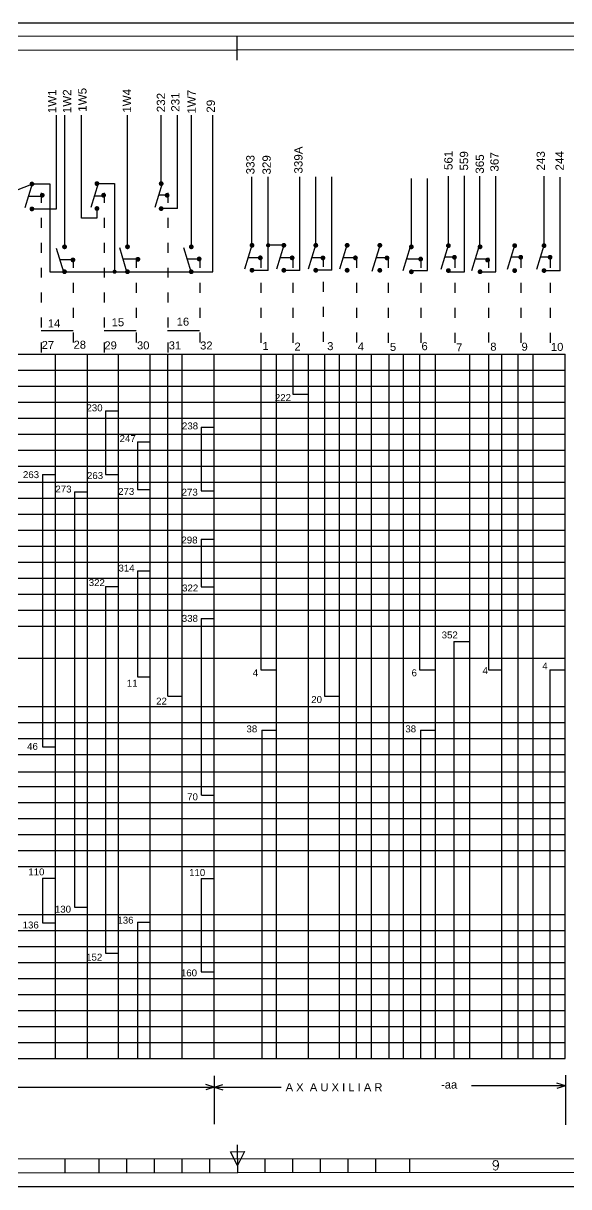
# Model space of a CAD drawing. Header units: inches. Extents: x 811 to 1701, y 63 to 484.
# Drawn here: x 1178.2 to 1375.3, y 63.4 to 483.3 of the extents above; entities that cross this region are included whole.
import ezdxf
from ezdxf.enums import TextEntityAlignment as Align

# ---------------------------------------------------------------- set-up
doc = ezdxf.new("R2010")
doc.units = ezdxf.units.IN
doc.header["$MEASUREMENT"] = 0
doc.linetypes.add('ACAD_ISO03W100', pattern=[30, 12, -18])
doc.styles.add('ISO', font='SIMPLEX.shx')
doc.styles.get("Standard").update_dxf_attribs({"font": 'arial.ttf'})

msp = doc.modelspace()

# ---------------------------------------------------------------- linework, layer by layer
at = {"color": 1}
for p, q in [((1701.01, 483.31), (810.62, 483.31)), ((1184.96, 420.8), (1180.12, 420.81)), ((1207.49, 420.96), (1203.89, 420.96)), ((1230.89, 421.24), (1227.16, 421.24)), ((1196.39, 397.94), (1191.55, 397.95)), ((1219.17, 398.14), (1214.33, 398.15)), ((1242.39, 398.14), (1237.55, 398.15)), ((1264.28, 398.68), (1259.44, 398.69)), ((1275.78, 398.68), (1270.94, 398.69)), ((1286.29, 398.68), (1282.46, 398.69)), ((1298.64, 398.68), (1293.8, 398.69)), ((1309.42, 398.67), (1305.59, 398.68)), ((1321.94, 398.13), (1317.09, 398.13)), ((1334.16, 398.87), (1330.43, 398.87)), ((1346.72, 398.14), (1341.87, 398.15)), ((1358.11, 398.87), (1354.38, 398.87)), ((1368.71, 398.87), (1364.97, 398.87)), ((1184.68, 372.4), (1196.26, 372.4)), ((1207.45, 372.4), (1219.03, 372.4)), ((1207.45, 372.4), (1216.97, 372.4)), ((1230.34, 372.4), (1239.86, 372.4)), ((1230.34, 372.4), (1241.92, 372.4)), ((879.66, 283.07), (1374.04, 283.07)), ((879.66, 277.3), (1374.04, 277.3)), ((879.66, 271.52), (1374.04, 271.52)), ((879.66, 265.75), (1362.49, 265.75)), ((926.17, 265.75), (1374.04, 265.75)), ((879.66, 254.15), (1374.04, 254.15)), ((879.66, 236.77), (1362.49, 236.77)), ((926.17, 236.77), (1374.04, 236.77)), ((873.97, 230.95), (1374.04, 230.95)), ((873.97, 225.17), (1374.04, 225.17)), ((873.97, 219.4), (1374.04, 219.4)), ((1362.49, 207.85), (1362.49, 219.4)), ((873.97, 213.17), (1374.04, 213.17)), ((873.97, 207.85), (1374.04, 207.85)), ((873.97, 202.07), (1374.04, 202.07)), ((873.97, 196.3), (1362.49, 196.3)), ((920.48, 196.3), (1374.04, 196.3)), ((873.97, 190.52), (1374.04, 190.52)), ((873.97, 184.75), (1374.04, 184.75)), ((879.66, 178.97), (1374.04, 178.97)), ((879.66, 161.65), (1374.04, 161.65)), ((873.97, 155.87), (1362.49, 155.87)), ((920.48, 155.87), (1374.04, 155.87)), ((873.97, 150.1), (1362.49, 150.1)), ((920.48, 150.1), (1374.04, 150.1)), ((873.97, 144.32), (1374.04, 144.32)), ((873.97, 138.55), (1374.04, 138.55)), ((873.97, 132.77), (1362.49, 132.77)), ((920.48, 132.77), (1374.04, 132.77)), ((879.66, 127), (1374.04, 127)), ((879.66, 121.22), (1362.49, 121.22)), ((926.17, 121.22), (1362.49, 121.22)), ((926.17, 121.22), (1362.49, 121.22)), ((926.17, 121.22), (1362.49, 121.22)), ((937.72, 121.22), (1374.04, 121.22)), ((873.97, 115.45), (1374.04, 115.45)), ((879.66, 109.67), (1374.04, 109.67)), ((1374.07, 99.83), (1370.97, 100.81)), ((1096.65, 99.39), (1247.26, 99.39)), ((1247.26, 99.39), (1244.16, 100.37)), ((1247.26, 99.39), (1244.16, 98.41)), ((1247.26, 99.39), (1250.36, 100.37)), ((1247.26, 99.39), (1250.36, 98.41)), ((1374.07, 99.83), (1352.36, 99.83)), ((1374.07, 99.83), (1370.97, 98.85)), ((1701.01, 63.45), (810.62, 63.45))]:
    msp.add_line(p, q, dxfattribs=at)
at = {"color": 70}
for p, q in [((1255.51, 469.94), (1255.5, 478.6)), ((1190.24, 416.31), (1190.24, 450.12)), ((1193.24, 403.08), (1193.24, 450.12)), ((1199.31, 412.99), (1199.31, 450.12)), ((1215.93, 403.08), (1215.93, 450.12)), ((1228.06, 425.43), (1228.06, 450.12)), ((1233.93, 416.42), (1233.93, 450.12)), ((1238.99, 403.08), (1238.99, 450.12)), ((1246.68, 393.63), (1246.68, 450.12)), ((1181.81, 425.31), (1159.12, 416.46)), ((1181.5, 425.31), (1178.85, 416.7)), ((1181.38, 425.31), (1187.87, 425.31)), ((1187.87, 425.31), (1187.87, 393.64)), ((1205.28, 425.46), (1202.63, 416.85)), ((1204.42, 425.46), (1211.24, 425.46)), ((1211.24, 425.46), (1211.24, 393.65)), ((1228.48, 425.43), (1225.83, 416.82)), ((1260.83, 403.16), (1260.83, 427.84)), ((1266.7, 394.15), (1266.7, 427.84)), ((1278.2, 394.15), (1278.2, 427.84)), ((1283.89, 403.16), (1283.89, 427.84)), ((1289.73, 394.19), (1289.73, 427.89)), ((1318.46, 402.61), (1318.46, 427.29)), ((1324.32, 394.07), (1324.32, 427.29)), ((1331.81, 403.49), (1331.81, 428.18)), ((1337.66, 393.63), (1337.66, 428.22)), ((1343.12, 403.49), (1343.12, 428.18)), ((1348.99, 393.65), (1348.99, 428.18)), ((1366.36, 403.49), (1366.36, 428.18)), ((1372.18, 394.02), (1372.18, 427.72)), ((1181.37, 416.31), (1190.24, 416.31)), ((1204.85, 416.46), (1204.85, 412.99)), ((1204.85, 412.99), (1199.31, 412.99)), ((1260.82, 403.19), (1258.17, 394.58)), ((1272.32, 403.19), (1266.7, 403.19)), ((1272.32, 403.19), (1269.67, 394.58)), ((1283.84, 403.19), (1281.19, 394.58)), ((1295.18, 403.19), (1292.53, 394.58)), ((1192.92, 393.45), (1190.29, 402.06)), ((1215.7, 393.65), (1213.07, 402.26)), ((1238.92, 393.65), (1236.29, 402.26)), ((1306.84, 402.33), (1304.19, 393.72)), ((1318.02, 402.62), (1315.37, 394.01)), ((1331.75, 403.06), (1329.1, 394.45)), ((1342.83, 402.62), (1340.18, 394.01)), ((1355.7, 403.06), (1353.05, 394.45)), ((1366.3, 403.06), (1363.65, 394.45)), ((1187.87, 393.64), (1193.14, 393.65)), ((1193.14, 393.65), (1238.92, 393.65)), ((1238.5, 393.65), (1246.68, 393.63)), ((1230.42, 240.46), (1230.42, 363.92)), ((1264.06, 363.92), (1264.06, 250.01)), ((1275.63, 363.92), (1275.63, 349.45)), ((1287.1, 363.92), (1287.1, 240.46)), ((1298.46, 363.92), (1298.46, 109.67)), ((1310.34, 363.92), (1310.34, 109.67)), ((1321.43, 363.92), (1321.43, 250.01)), ((1346.3, 363.92), (1346.3, 250.01)), ((1275.63, 349.45), (1281.2, 349.45)), ((1207.97, 343.45), (1207.97, 320.52)), ((1207.97, 343.45), (1212.47, 343.45)), ((1242.56, 337.5), (1242.56, 314.59)), ((1242.56, 337.5), (1247.06, 337.5)), ((1219.52, 332.21), (1219.52, 315.12)), ((1219.52, 332.21), (1224.02, 332.21)), ((1185.25, 320.52), (1185.25, 240.23)), ((1185.25, 320.52), (1189.75, 320.52)), ((1207.97, 320.52), (1212.47, 320.52)), ((1219.52, 315.12), (1224.02, 315.12)), ((1196.8, 314.22), (1196.8, 239.33)), ((1196.8, 314.22), (1201.3, 314.22)), ((1242.56, 314.59), (1247.06, 314.59)), ((1242.56, 297.12), (1242.56, 279.88)), ((1242.56, 297.12), (1247.06, 297.12)), ((1219.52, 285.66), (1219.52, 247.43)), ((1219.52, 285.66), (1224.02, 285.66)), ((1207.97, 280.04), (1207.97, 240.23)), ((1207.97, 280.04), (1212.47, 280.04)), ((1242.56, 279.88), (1247.06, 279.88)), ((1242.56, 268.54), (1242.56, 242.68)), ((1242.56, 268.54), (1247.06, 268.54)), ((1333.81, 260.25), (1339.39, 260.25)), ((1264.06, 250.01), (1269.64, 250.01)), ((1321.43, 250.01), (1327.02, 250.01)), ((1346.3, 250.01), (1350.94, 250.01)), ((1368.46, 250.01), (1374.04, 250.01)), ((1219.52, 247.43), (1224.02, 247.43)), ((1185.25, 240.23), (1185.25, 222.18)), ((1196.8, 239.33), (1196.8, 164.33)), ((1207.97, 240.23), (1207.97, 147.75)), ((1230.42, 240.46), (1235.57, 240.46)), ((1242.56, 242.68), (1242.56, 204.7)), ((1287.1, 240.46), (1292.37, 240.46)), ((1264.38, 228.24), (1269.65, 228.24)), ((1264.39, 228.24), (1264.39, 109.67)), ((1321.75, 228.24), (1327.02, 228.24)), ((1321.77, 228.24), (1321.77, 109.67)), ((1185.25, 222.18), (1189.75, 222.18)), ((1242.61, 204.7), (1247.11, 204.7)), ((1185.25, 174.82), (1185.25, 158.63)), ((1185.25, 174.82), (1189.75, 174.82)), ((1242.56, 174.68), (1242.56, 141.02)), ((1242.56, 174.68), (1247.06, 174.68)), ((1196.8, 164.33), (1201.3, 164.33)), ((1185.25, 158.63), (1189.75, 158.63)), ((1219.52, 158.94), (1219.52, 109.67)), ((1219.52, 158.94), (1224.02, 158.94)), ((1207.97, 147.75), (1212.47, 147.75)), ((1242.56, 141.02), (1247.06, 141.02)), ((1253.15, 76.1), (1258.15, 76.11)), ((1255.65, 71.1), (1253.15, 76.1)), ((1255.65, 73.6), (1255.65, 78.6)), ((1258.15, 76.11), (1255.65, 71.1)), ((1193.43, 68.58), (1193.43, 73.58)), ((1205.65, 68.59), (1205.65, 73.59)), ((1215.65, 68.59), (1215.65, 73.59)), ((1225.65, 68.59), (1225.65, 73.59)), ((1235.65, 68.6), (1235.65, 73.6)), ((1245.65, 68.6), (1245.65, 73.6)), ((1255.65, 73.6), (1255.65, 68.6)), ((1265.65, 68.61), (1265.65, 73.61)), ((1275.65, 68.61), (1275.65, 73.61)), ((1285.65, 68.62), (1285.65, 73.62)), ((1295.65, 68.62), (1295.65, 73.62)), ((1305.65, 68.62), (1305.65, 73.62)), ((1317.86, 68.63), (1317.86, 73.63))]:
    msp.add_line(p, q, dxfattribs=at)
at = {"linetype": 'ByBlock'}
msp.add_line((1181.38, 425.31), (1181.38, 425.31), dxfattribs=at)
at = {"color": 1, "linetype": 'ACAD_ISO03W100', "ltscale": 0.3}
for p, q in [((1184.75, 422.11), (1184.69, 363.92)), ((1207.49, 422.11), (1207.43, 363.92)), ((1230.47, 422.11), (1230.41, 363.92)), ((1286.52, 398.99), (1286.52, 364.26)), ((1196.25, 398.66), (1196.25, 363.92)), ((1218.99, 398.66), (1218.99, 363.92)), ((1241.97, 398.66), (1241.97, 363.92)), ((1264.03, 398.65), (1264.03, 363.91)), ((1275.63, 398.65), (1275.63, 363.91)), ((1298.67, 398.66), (1298.67, 363.92)), ((1310, 398.65), (1310, 363.91)), ((1321.8, 398.65), (1321.8, 363.91)), ((1334.08, 398.65), (1334.08, 363.91)), ((1346.3, 398.66), (1346.3, 363.92)), ((1357.97, 398.65), (1357.97, 363.91)), ((1368.57, 398.65), (1368.57, 363.91))]:
    msp.add_line(p, q, dxfattribs=at)
at = {"color": 3, "linetype": 'ByBlock'}
for p, q in [((1233.93, 416.42), (1228.48, 416.42)), ((1266.7, 394.15), (1261.26, 394.15)), ((1278.2, 394.15), (1272.76, 394.15)), ((1289.73, 394.19), (1284.29, 394.19)), ((1318.45, 394.07), (1324.32, 394.07)), ((1331.8, 393.63), (1337.66, 393.63)), ((1342.82, 393.65), (1348.99, 393.65)), ((1365.92, 394.06), (1372.18, 394.06)), ((1356.91, 363.92), (1356.91, 109.67)), ((1333.81, 260.25), (1333.81, 109.67)), ((1368.46, 250.01), (1368.46, 109.67))]:
    msp.add_line(p, q, dxfattribs=at)
at = {"color": 240}
for p, q in [((879.66, 363.92), (1374.04, 363.92)), ((1189.75, 363.92), (1189.75, 109.67)), ((1201.3, 363.92), (1201.3, 109.67)), ((1212.47, 363.92), (1212.47, 109.67)), ((1224.02, 363.92), (1224.02, 109.67)), ((1235.57, 363.92), (1235.57, 109.67)), ((1247.06, 363.92), (1247.06, 109.67)), ((1269.65, 363.92), (1269.65, 109.67)), ((1281.2, 363.92), (1281.2, 109.67)), ((1292.37, 363.92), (1292.37, 109.67)), ((1303.92, 363.92), (1303.92, 109.67)), ((1315.47, 363.92), (1315.47, 109.67)), ((1327.02, 363.92), (1327.02, 109.67)), ((1339.39, 363.92), (1339.39, 109.67)), ((1350.94, 363.92), (1350.94, 109.67)), ((1362.49, 219.4), (1362.49, 363.92)), ((1374.04, 219.4), (1374.04, 363.92)), ((879.66, 358.15), (1374.04, 358.15)), ((879.66, 352.37), (1374.04, 352.37)), ((879.66, 346.6), (1362.49, 346.6)), ((915.14, 346.6), (1374.04, 346.6)), ((879.66, 340.82), (1374.04, 340.82)), ((879.66, 335.05), (1374.04, 335.05)), ((879.66, 329.27), (1374.04, 329.27)), ((879.66, 323.5), (1374.04, 323.5)), ((879.66, 317.72), (1374.04, 317.72)), ((879.66, 311.95), (1374.04, 311.95)), ((879.66, 306.17), (1374.04, 306.17)), ((879.66, 300.4), (1374.04, 300.4)), ((879.66, 294.62), (1374.04, 294.62)), ((879.66, 288.85), (1374.04, 288.85)), ((1374.04, 109.67), (1374.04, 219.4)), ((1362.49, 109.67), (1362.49, 207.85)), ((1247.26, 103.41), (1247.26, 85.97)), ((1374.07, 103.69), (1374.07, 85.73)), ((1247.26, 99.39), (1271.39, 99.39))]:
    msp.add_line(p, q, dxfattribs=at)
at = {"color": 1, "linetype": 'ByBlock'}
msp.add_line((1352.36, 99.83), (1340.13, 99.83), dxfattribs=at)
at = {"color": 240}
msp.add_lwpolyline([(815.01, 478.45), (815.15, 68.45), (1696.15, 68.76), (1696.01, 478.76)], close=True, dxfattribs=at)
at = {"color": 70}
msp.add_lwpolyline([(820.01, 473.45), (820.15, 73.45), (1691.15, 73.76), (1691.01, 473.76)], close=True, dxfattribs=at)
for points, const_width in [([(1180.95, 425.31, 1), (1181.81, 425.31, 1)], 0.866), ([(1204.42, 425.46, 1), (1205.29, 425.46, 1)], 0.866), ([(1227.63, 425.43, 1), (1228.49, 425.43, 1)], 0.866), ([(1184.68, 421.24, 1), (1185.54, 421.24, 1)], 0.866), ([(1206.83, 421.24, 1), (1207.69, 421.24, 1)], 0.866), ([(1229.77, 421.24, 1), (1230.64, 421.24, 1)], 0.866), ([(1180.94, 416.31, -1), (1181.81, 416.31, -1)], 0.866), ([(1204.41, 416.46, -1), (1205.28, 416.46, -1)], 0.866), ([(1227.62, 416.44, -1), (1228.48, 416.43, -1)], 0.866), ([(1192.72, 402.64, 1), (1193.59, 402.64, 1)], 0.866), ([(1215.46, 402.64, 1), (1216.33, 402.64, 1)], 0.866), ([(1238.51, 402.64, 1), (1239.38, 402.64, 1)], 0.866), ([(1260.45, 403.19, 1), (1261.32, 403.19, 1)], 0.866), ([(1266.33, 403.19, 1), (1267.08, 403.19, 1)], 0.75), ([(1271.95, 403.19, 1), (1272.82, 403.19, 1)], 0.866), ([(1283.48, 403.19, 1), (1284.35, 403.19, 1)], 0.866), ([(1294.81, 403.19, 1), (1295.68, 403.19, 1)], 0.866), ([(1306.61, 403.17, 1), (1307.48, 403.17, 1)], 0.866), ([(1318.02, 402.63, 1), (1318.89, 402.63, 1)], 0.866), ([(1331.38, 403.06, 1), (1332.25, 403.06, 1)], 0.866), ([(1342.83, 402.64, 1), (1343.7, 402.64, 1)], 0.866), ([(1355.33, 403.06, 1), (1356.2, 403.06, 1)], 0.866), ([(1365.93, 403.06, 1), (1366.79, 403.06, 1)], 0.866), ([(1219.22, 398.14, 1), (1220.09, 398.14, 1)], 0.866), ([(1241.34, 398.28, 1), (1242.21, 398.28, 1)], 0.866), ([(1263.44, 398.66, 1), (1264.31, 398.66, 1)], 0.866), ([(1274.94, 398.66, 1), (1275.81, 398.66, 1)], 0.866), ([(1286.06, 398.64, 1), (1286.93, 398.64, 1)], 0.866), ([(1297.8, 398.66, 1), (1298.67, 398.66, 1)], 0.866), ([(1309.19, 398.63, 1), (1310.05, 398.63, 1)], 0.866), ([(1321.36, 398.22, 1), (1322.23, 398.22, 1)], 0.866), ([(1333.56, 398.87, 1), (1334.43, 398.87, 1)], 0.866), ([(1357.51, 398.87, 1), (1358.38, 398.87, 1)], 0.866), ([(1368.11, 398.87, 1), (1368.98, 398.87, 1)], 0.866), ([(1195.75, 397.9, 1), (1196.62, 397.9, 1)], 0.866), ([(1260.44, 394.19, -1), (1261.31, 394.19, -1)], 0.866), ([(1271.94, 394.19, -1), (1272.81, 394.19, -1)], 0.866), ([(1283.47, 394.19, -1), (1284.34, 394.19, -1)], 0.866), ([(1294.8, 394.19, -1), (1295.67, 394.19, -1)], 0.866), ([(1306.6, 394.18, -1), (1307.47, 394.17, -1)], 0.866), ([(1331.37, 394.06, -1), (1332.24, 394.06, -1)], 0.866), ([(1345.54, 397.85, 1), (1346.41, 397.85, 1)], 0.866), ([(1355.32, 394.06, -1), (1356.19, 394.06, -1)], 0.866), ([(1365.92, 394.06, -1), (1366.78, 394.06, -1)], 0.866), ([(1192.71, 393.65, -1), (1193.58, 393.64, -1)], 0.866), ([(1210.87, 393.65, 1), (1211.62, 393.65, 1)], 0.75), ([(1215.45, 393.65, -1), (1216.32, 393.64, -1)], 0.866), ([(1238.5, 393.65, -1), (1239.37, 393.64, -1)], 0.866), ([(1318.01, 393.63, -1), (1318.88, 393.63, -1)], 0.866), ([(1342.82, 393.65, -1), (1343.69, 393.64, -1)], 0.866)]:
    msp.add_lwpolyline(points, format="xyb", close=True, dxfattribs=dict(at, const_width=const_width))

# ---------------------------------------------------------------- texts
at = {"color": 240}
for s, p in [('1W1', (1190.19, 450.86)), ('1W2', (1195.55, 450.86)), ('1W5', (1201.09, 451.38)), ('1W4', (1217.19, 451.03)), ('232', (1229.47, 451.2)), ('231', (1234.67, 451.38)), ('1W7', (1240.55, 450.68)), ('29', (1247.47, 451.03)), ('339A', (1279.12, 429.06)), ('561', (1333.32, 430.35)), ('559', (1338.94, 430.17)), ('243', (1366.67, 430.17)), ('244', (1373.5, 430.17)), ('333', (1261.77, 428.78)), ('329', (1267.64, 428.72)), ('365', (1344.64, 429.03)), ('367', (1349.96, 429.79))]:
    msp.add_text(s, height=3, rotation=90, dxfattribs=at).set_placement(p)
at = {"color": 70}
for s, p in [('14', (1187.12, 373.57)), ('15', (1210.19, 373.98)), ('16', (1233.67, 374.18))]:
    msp.add_text(s, height=2.888, dxfattribs=at).set_placement(p)
at = {"color": 1}
for s, height, p in [('27', 2.888, (1184.9, 365.77)), ('28', 2.888, (1196.42, 365.87)), ('29', 2.888, (1207.55, 365.63)), ('30', 2.888, (1219.32, 365.63)), ('31', 2.888, (1230.79, 365.63)), ('32', 2.888, (1242.14, 365.59)), ('1', 2.89, (1264.63, 365.4)), ('2', 2.89, (1276.22, 365.2)), ('3', 2.89, (1288.03, 365.35)), ('4', 2.89, (1299.07, 365.23)), ('5', 2.89, (1310.7, 365.07)), ('6', 2.89, (1322.09, 365.32)), ('7', 2.89, (1334.62, 364.92)), ('8', 2.89, (1346.95, 365.15)), ('9', 2.89, (1358.23, 365.15)), ('222', 2.5, (1269.13, 346.99)), ('230', 2.5, (1201.07, 343.28)), ('238', 2.5, (1235.57, 336.75)), ('247', 2.5, (1213.04, 332.19)), ('263', 2.5, (1178.13, 319.17)), ('263', 2.5, (1201.26, 318.85)), ('273', 2.5, (1189.85, 313.98)), ('273', 2.5, (1212.52, 313.12)), ('273', 2.5, (1235.45, 312.82)), ('298', 2.5, (1235.38, 295.58)), ('314', 2.5, (1212.63, 285.46)), ('322', 2.5, (1201.9, 280.21)), ('322', 2.5, (1235.62, 278.27)), ('338', 2.5, (1235.51, 267.31)), ('352', 2.5, (1329.38, 261.32)), ('4', 2.5, (1365.74, 250.11)), ('4', 2.5, (1261.14, 247.65)), ('6', 2.5, (1318.51, 247.65)), ('4', 2.5, (1344.16, 248.45)), ('11', 2.5, (1215.67, 243.92)), ('22', 2.5, (1226.24, 237.45)), ('20', 2.5, (1282.27, 238.02)), ('38', 2.5, (1258.88, 227.42)), ('38', 2.5, (1316.26, 227.42)), ('46', 2.5, (1179.64, 221.11)), ('70', 2.5, (1237.45, 202.9)), ('110', 2.5, (1180.06, 175.81)), ('110', 2.5, (1238.15, 175.58)), ('130', 2.5, (1189.67, 162.35)), ('136', 2.5, (1212.25, 158.38)), ('136', 2.5, (1178.02, 156.65)), ('152', 2.5, (1200.96, 145.03)), ('160', 2.5, (1235.19, 139.36)), ('A X  A U X I L I A R', 2.8875, (1273.02, 97.91)), ('-aa', 2.888, (1329.17, 98.88))]:
    msp.add_text(s, height=height, dxfattribs=at).set_placement(p)
at = {"color": 1, "linetype": 'ByBlock'}
msp.add_text('10', height=2.888, dxfattribs=at).set_placement((1368.85, 365.09))
at = {"color": 50, "style": 'ISO'}
msp.add_text('9', height=3.5, rotation=0.0202, dxfattribs=at).set_placement((1348.97, 71.2), align=Align.MIDDLE)

doc.saveas('drawing.dxf')
